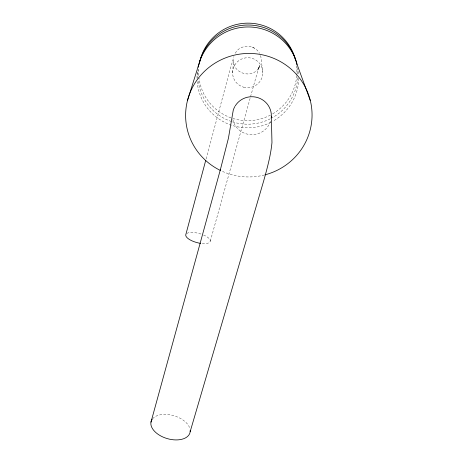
<?xml version="1.0" encoding="UTF-8"?>
<svg xmlns="http://www.w3.org/2000/svg" width="463" height="463" viewBox="0 0 463 463"><rect width="100%" height="100%" fill="white"/><g stroke="black" fill="none" stroke-linecap="round" stroke-linejoin="round"><path stroke-width="0.35" stroke-dasharray="2.31 1.74" d="M232.605 72.795L233.549 60.387C232.715 73.669 252.96 79.52 259.193 67.129L258.146 69.462L260.021 64.71L258.771 67.876M206.122 158.896L229.845 70.405L233.925 56.625M210.306 241.09L255.946 77.367L259.228 66.73M235.297 53.233C240.106 43.927 254.685 44.182 259.506 53.309M254.447 48.175L250.79 46.641M260.414 55.566L260.866 56.689L262.828 72.807M152.587 418.778A20.222 11.911 16.4 0 1 172.768 415.421A20.222 11.911 16.4 0 1 189.842 428.373M270.496 121.306A19.458 18.977 1.3 0 1 250.599 134.635A19.458 18.977 1.3 0 1 232.71 118.788M297.379 67.61A50.027 49.558 -14.8 0 1 297.848 74.115M297.738 77.697A50.027 49.558 -14.8 0 1 272.169 117.822M270.288 118.817A50.027 49.558 -14.8 0 1 232.102 121.746M231.425 121.52A50.027 49.558 -14.8 0 1 198.106 79.792M198.037 79.075A50.027 49.558 -14.8 0 1 198.123 69.739M298.49 71.412A50.93 50.409 -13.2 0 1 298.768 74.902M298.809 78.369A50.93 50.409 -13.2 0 1 272.672 121.352M270.855 122.313A50.93 50.409 -13.2 0 1 197.186 81.754M197.024 78.305A50.93 50.409 -13.2 0 1 197.412 71.371M264.39 174.997A63.234 61.747 -4.6 0 1 221.187 170.83M296.54 65.723A49.153 48.737 -16.6 0 1 296.8 74.937M296.748 75.648A49.153 48.737 -16.6 0 1 271.688 114.413M270.461 115.079A49.153 48.737 -16.6 0 1 231.645 118.053M230.979 117.822A49.153 48.737 -16.6 0 1 199.073 78.415M198.789 75.591A49.153 48.737 -16.6 0 1 198.859 67.829M203.575 235.019A12.68 4.688 15.2 0 1 210.248 241.379A12.68 4.688 15.2 0 1 201.231 243.445M186.786 233.462A12.68 4.688 15.2 0 1 201.214 234.116M243.654 87.189A15.123 14.99 -16.3 0 0 262.353 68.918A15.123 14.99 -16.3 0 0 237.143 62.048A15.123 14.99 -16.3 0 0 243.654 87.189"/><path stroke-width="0.69" d="M205.746 160.291L185.756 234.845A12.68 4.688 15.2 0 0 200.601 243.359M220.457 169.354L228.404 138.321L233.225 110.362A19.458 18.977 1.3 0 1 234.909 106.432M150.967 422.152L220.434 169.417M190.177 431.603L263.754 180.668C267.203 168.156 270.745 155.527 271.966 142.575L271.341 116.421M187.492 100.483L198.581 65.214M310.332 100.639L297.379 65.237A50.93 50.409 -13.2 0 0 247.115 26.97A50.93 50.409 -13.2 0 0 198.106 67.239M190.206 430.335A20.222 11.911 16.4 0 1 167.276 438.611A20.222 11.911 16.4 0 1 152.194 419.287M235.273 105.824A19.458 18.977 1.3 0 1 258.186 97.751A19.458 18.977 1.3 0 1 271.237 117.834M198.905 64.722A50.027 49.558 -14.8 0 1 248.099 25.019A50.027 49.558 -14.8 0 1 296.893 64.745M220.556 170.529A63.234 61.747 -4.6 0 1 202.418 73.438A63.234 61.747 -4.6 0 1 302.999 83.137A63.234 61.747 -4.6 0 1 265.062 174.823M199.854 61.492A49.153 48.737 -16.6 0 1 247.311 23.156A49.153 48.737 -16.6 0 1 295.504 60.126"/></g></svg>
